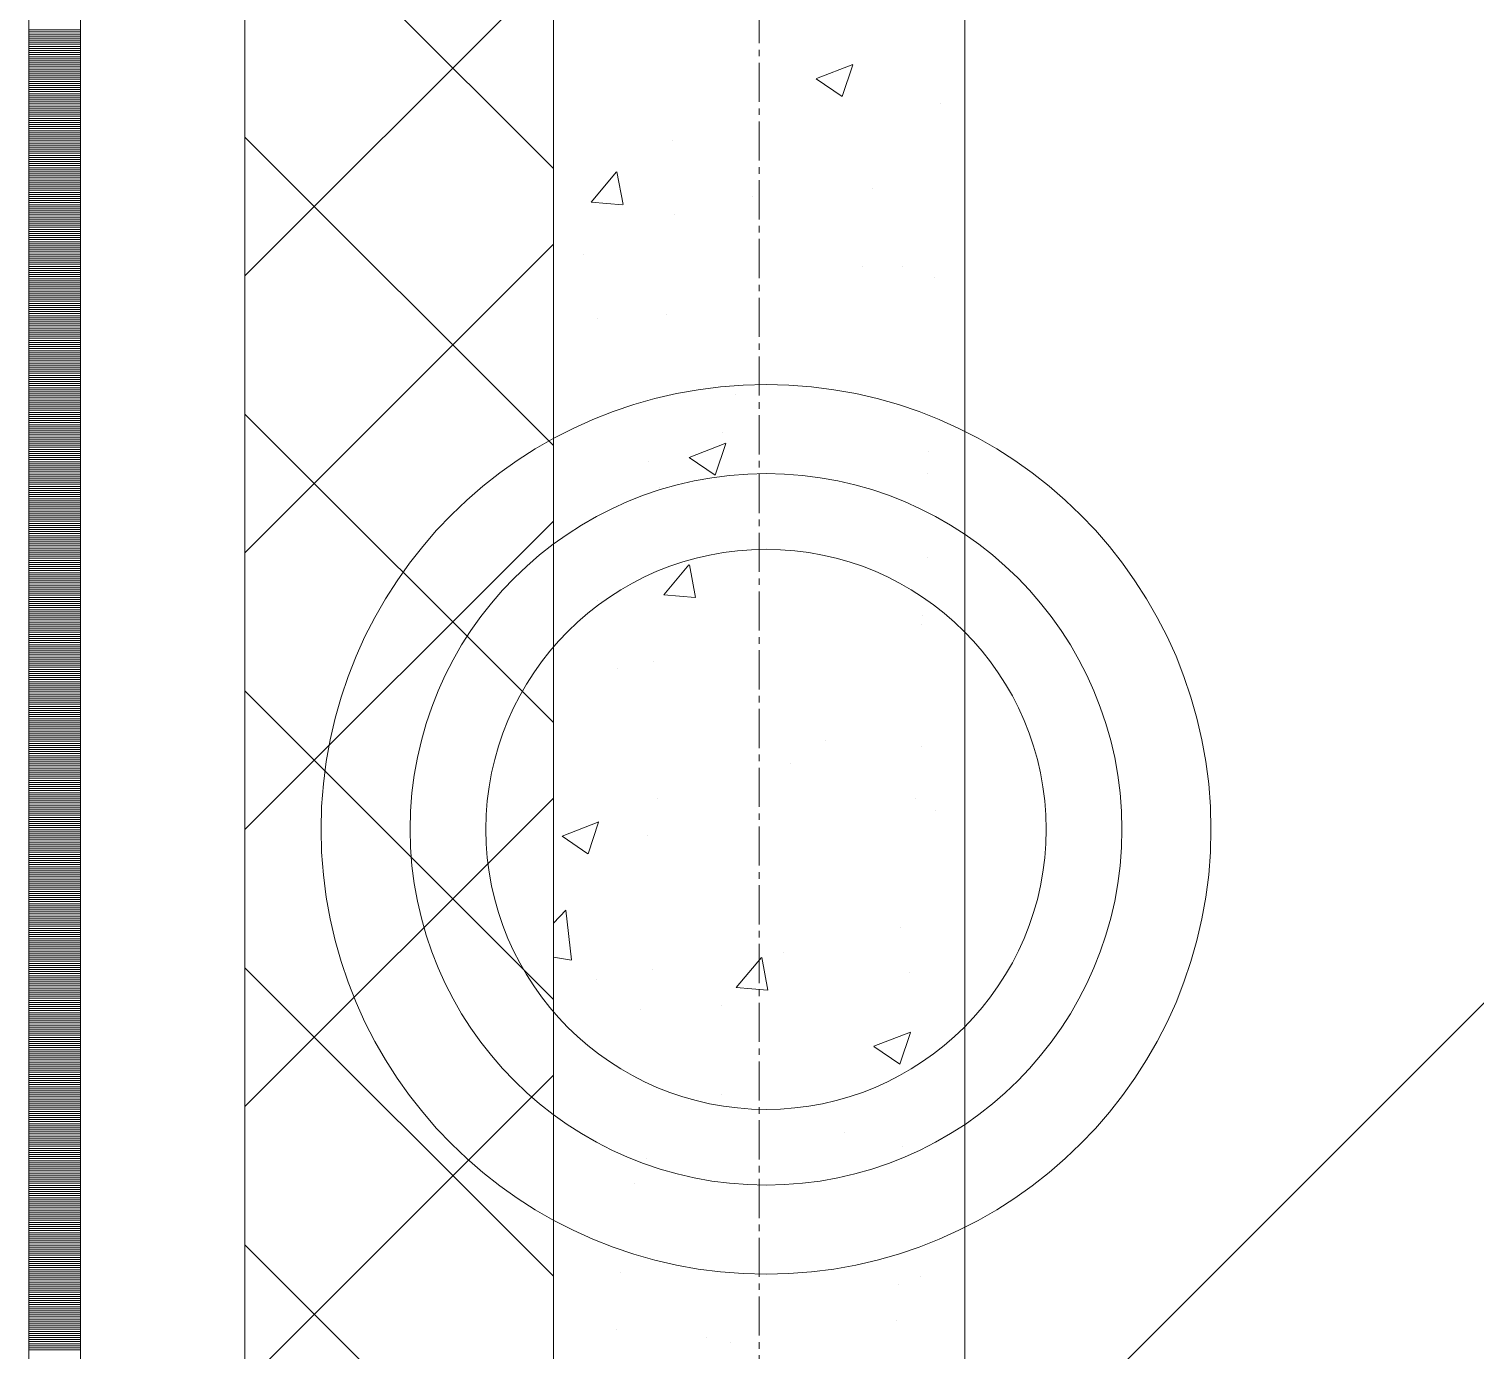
# Model space of a CAD drawing. Header units: millimetres. Extents: x 538266 to 1167394, y 114608 to 637157.
# Drawn here: x 828883 to 829586, y 178802 to 179444 of the extents above; entities that cross this region are included whole.
import ezdxf
from ezdxf.enums import TextEntityAlignment as Align

# ---------------------------------------------------------------- set-up
doc = ezdxf.new("R2010")
doc.units = ezdxf.units.MM
doc.linetypes.add('CENTER2', pattern=[28.575, 19.05, -3.175, 3.175, -3.175])
doc.linetypes.add('DASHED', pattern=[19.05, 12.7, -6.35])
doc.layers.get('Defpoints').update_dxf_attribs({"color": 140})
doc.layers.add('АР_Делит', color=120, linetype='Continuous', lineweight=0, plot=False)
for name, color, linetype, lineweight in [('АР_Стены ПЕНОблок', 52, 'Continuous', 20), ('АР_Тонкая', 254, 'Continuous', 5), ('АР_Утеплитель', 31, 'Continuous', 0), ('АР_Штриховка', 8, 'Continuous', 0)]:
    doc.layers.add(name, color=color, linetype=linetype, lineweight=lineweight)
doc.layers.add('РД_Оси_100', color=7, linetype='Continuous', lineweight=0, true_color=0x525252)
doc.layers.add('ФВ-5', color=7, linetype='Continuous')
doc.styles.add('style1', font='ARIALN.TTF')

# ---------------------------------------------------------------- blocks, each defined once
blk = doc.blocks.new('2_этаж')
at = {"layer": 'АР_Делит', "color": 18, "true_color": 0x000000}
for radius in [216.34, 173.04, 136.21]:
    blk.add_circle((672876.96, 179055.17), radius, dxfattribs=at)
at = {"layer": 'АР_Стены ПЕНОблок', "color": 18, "linetype": 'Continuous', "lineweight": 20, "true_color": 0x000000}
for p, q in [((672773.57, 213213.25), (672773.57, 137013.25)), ((672973.57, 137013.25), (672973.57, 213213.25))]:
    blk.add_line(p, q, dxfattribs=at)
at = {"layer": 'АР_Тонкая', "color": 18, "linetype": 'Continuous', "lineweight": 5, "true_color": 0x000000}
for p, q in [((672518.57, 213213.25), (672518.57, 137013.25)), ((672543.57, 213213.25), (672543.57, 137013.25)), ((672543.57, 137013.25), (672543.57, 213213.25)), ((672623.57, 137013.25), (672623.57, 213213.25))]:
    blk.add_line(p, q, dxfattribs=at)
at = {"layer": 'АР_Утеплитель', "color": 18, "linetype": 'Continuous', "lineweight": 0, "true_color": 0x000000}
for p, q in [((672623.57, 213213.25), (672623.57, 137013.25)), ((672773.57, 137013.25), (672773.57, 213213.25))]:
    blk.add_line(p, q, dxfattribs=at)
at = {"layer": 'АР_Штриховка', "color": 18, "linetype": 'Continuous', "lineweight": 0, "true_color": 0x000000}
for p, q in [((672773.57, 179376.59), (672623.57, 179526.59)), ((672623.57, 179324.45), (672773.57, 179474.45)), ((672518.57, 179444), (672543.57, 179444)), ((672518.57, 179443), (672543.57, 179443)), ((672518.57, 179442), (672543.57, 179442)), ((672518.57, 179441), (672543.57, 179441)), ((672518.57, 179440), (672543.57, 179440)), ((672518.57, 179439), (672543.57, 179439)), ((672518.57, 179438), (672543.57, 179438)), ((672518.57, 179437), (672543.57, 179437)), ((672518.57, 179436), (672543.57, 179436)), ((672518.57, 179435), (672543.57, 179435)), ((672518.57, 179434), (672543.57, 179434)), ((672518.57, 179433), (672543.57, 179433)), ((672518.57, 179432), (672543.57, 179432)), ((672518.57, 179431), (672543.57, 179431)), ((672518.57, 179430), (672543.57, 179430)), ((672518.57, 179429), (672543.57, 179429)), ((672518.57, 179428), (672543.57, 179428)), ((672518.57, 179427), (672543.57, 179427)), ((672901.44, 179420.3), (672919.22, 179427.13)), ((672914.02, 179411.63), (672919.17, 179426.98)), ((672518.57, 179426), (672543.57, 179426)), ((672518.57, 179425), (672543.57, 179425)), ((672518.57, 179424), (672543.57, 179424)), ((672518.57, 179423), (672543.57, 179423)), ((672518.57, 179422), (672543.57, 179422)), ((672518.57, 179421), (672543.57, 179421)), ((672518.57, 179420), (672543.57, 179420)), ((672901.37, 179420.15), (672914.01, 179411.63)), ((672518.57, 179419), (672543.57, 179419)), ((672518.57, 179418), (672543.57, 179418)), ((672518.57, 179417), (672543.57, 179417)), ((672518.57, 179416), (672543.57, 179416)), ((672518.57, 179415), (672543.57, 179415)), ((672518.57, 179414), (672543.57, 179414)), ((672518.57, 179413), (672543.57, 179413)), ((672518.57, 179412), (672543.57, 179412)), ((672518.57, 179411), (672543.57, 179411)), ((672518.57, 179410), (672543.57, 179410)), ((672518.57, 179409), (672543.57, 179409)), ((672518.57, 179408), (672543.57, 179408)), ((672518.57, 179407), (672543.57, 179407)), ((672518.57, 179406), (672543.57, 179406)), ((672961.98, 179408.25), (672961.98, 179408.25)), ((672518.57, 179405), (672543.57, 179405)), ((672518.57, 179404), (672543.57, 179404)), ((672518.57, 179403), (672543.57, 179403)), ((672518.57, 179402), (672543.57, 179402)), ((672518.57, 179401), (672543.57, 179401)), ((672518.57, 179400), (672543.57, 179400)), ((672518.57, 179399), (672543.57, 179399)), ((672518.57, 179398), (672543.57, 179398)), ((672518.57, 179397), (672543.57, 179397)), ((672518.57, 179396), (672543.57, 179396)), ((672518.57, 179395), (672543.57, 179395)), ((672518.57, 179394), (672543.57, 179394)), ((672518.57, 179393), (672543.57, 179393)), ((672518.57, 179392), (672543.57, 179392)), ((672773.57, 179241.88), (672623.57, 179391.88)), ((672518.57, 179391), (672543.57, 179391)), ((672518.57, 179390), (672543.57, 179390)), ((672518.57, 179389), (672543.57, 179389)), ((672518.57, 179388), (672543.57, 179388)), ((672518.57, 179387), (672543.57, 179387)), ((672518.57, 179386), (672543.57, 179386)), ((672518.57, 179385), (672543.57, 179385)), ((672831.57, 179390.37), (672831.57, 179390.37)), ((672518.57, 179384), (672543.57, 179384)), ((672518.57, 179383), (672543.57, 179383)), ((672518.57, 179382), (672543.57, 179382)), ((672518.57, 179381), (672543.57, 179381)), ((672518.57, 179380), (672543.57, 179380)), ((672518.57, 179379), (672543.57, 179379)), ((672518.57, 179378), (672543.57, 179378)), ((672518.57, 179377), (672543.57, 179377)), ((672518.57, 179376), (672543.57, 179376)), ((672518.57, 179375), (672543.57, 179375)), ((672518.57, 179374), (672543.57, 179374)), ((672518.57, 179373), (672543.57, 179373)), ((672518.57, 179372), (672543.57, 179372)), ((672518.57, 179371), (672543.57, 179371)), ((672792.01, 179360.31), (672804.26, 179374.91)), ((672807.42, 179359.02), (672804.48, 179374.95)), ((672518.57, 179370), (672543.57, 179370)), ((672518.57, 179369), (672543.57, 179369)), ((672518.57, 179368), (672543.57, 179368)), ((672518.57, 179367), (672543.57, 179367)), ((672518.57, 179366), (672543.57, 179366)), ((672518.57, 179365), (672543.57, 179365)), ((672518.57, 179364), (672543.57, 179364)), ((672928.85, 179366.7), (672928.85, 179366.7)), ((672518.57, 179363), (672543.57, 179363)), ((672518.57, 179362), (672543.57, 179362)), ((672518.57, 179361), (672543.57, 179361)), ((672518.57, 179360), (672543.57, 179360)), ((672518.57, 179359), (672543.57, 179359)), ((672518.57, 179358), (672543.57, 179358)), ((672518.57, 179357), (672543.57, 179357)), ((672792.01, 179360.31), (672807.19, 179358.98)), ((672870.42, 179363.21), (672870.42, 179363.21)), ((672518.57, 179356), (672543.57, 179356)), ((672518.57, 179355), (672543.57, 179355)), ((672518.57, 179354), (672543.57, 179354)), ((672518.57, 179353), (672543.57, 179353)), ((672518.57, 179352), (672543.57, 179352)), ((672518.57, 179351), (672543.57, 179351)), ((672518.57, 179350), (672543.57, 179350)), ((672832.65, 179354.03), (672832.65, 179354.03)), ((672518.57, 179349), (672543.57, 179349)), ((672518.57, 179348), (672543.57, 179348)), ((672518.57, 179347), (672543.57, 179347)), ((672518.57, 179346), (672543.57, 179346)), ((672518.57, 179345), (672543.57, 179345)), ((672518.57, 179344), (672543.57, 179344)), ((672518.57, 179343), (672543.57, 179343)), ((672518.57, 179342), (672543.57, 179342)), ((672518.57, 179341), (672543.57, 179341)), ((672518.57, 179340), (672543.57, 179340)), ((672518.57, 179339), (672543.57, 179339)), ((672518.57, 179338), (672543.57, 179338)), ((672518.57, 179337), (672543.57, 179337)), ((672518.57, 179336), (672543.57, 179336)), ((672623.57, 179189.74), (672773.57, 179339.74)), ((672518.57, 179335), (672543.57, 179335)), ((672518.57, 179334), (672543.57, 179334)), ((672518.57, 179333), (672543.57, 179333)), ((672518.57, 179332), (672543.57, 179332)), ((672518.57, 179331), (672543.57, 179331)), ((672518.57, 179330), (672543.57, 179330)), ((672518.57, 179329), (672543.57, 179329)), ((672788.39, 179334.82), (672788.39, 179334.82)), ((672923.98, 179329.09), (672923.98, 179329.09)), ((672943.2, 179329.16), (672943.2, 179329.16)), ((672518.57, 179328), (672543.57, 179328)), ((672518.57, 179327), (672543.57, 179327)), ((672518.57, 179326), (672543.57, 179326)), ((672518.57, 179325), (672543.57, 179325)), ((672518.57, 179324), (672543.57, 179324)), ((672518.57, 179323), (672543.57, 179323)), ((672518.57, 179322), (672543.57, 179322)), ((672958.89, 179323.7), (672958.89, 179323.7)), ((672518.57, 179321), (672543.57, 179321)), ((672518.57, 179320), (672543.57, 179320)), ((672518.57, 179319), (672543.57, 179319)), ((672518.57, 179318), (672543.57, 179318)), ((672518.57, 179317), (672543.57, 179317)), ((672518.57, 179316), (672543.57, 179316)), ((672518.57, 179315), (672543.57, 179315)), ((672518.57, 179314), (672543.57, 179314)), ((672518.57, 179313), (672543.57, 179313)), ((672518.57, 179312), (672543.57, 179312)), ((672518.57, 179311), (672543.57, 179311)), ((672518.57, 179310), (672543.57, 179310)), ((672518.57, 179309), (672543.57, 179309)), ((672518.57, 179308), (672543.57, 179308)), ((672518.57, 179307), (672543.57, 179307)), ((672518.57, 179306), (672543.57, 179306)), ((672518.57, 179305), (672543.57, 179305)), ((672518.57, 179304), (672543.57, 179304)), ((672518.57, 179303), (672543.57, 179303)), ((672518.57, 179302), (672543.57, 179302)), ((672518.57, 179301), (672543.57, 179301)), ((672795.07, 179303.73), (672795.07, 179303.73)), ((672828.48, 179305.81), (672828.48, 179305.81)), ((672518.57, 179300), (672543.57, 179300)), ((672518.57, 179299), (672543.57, 179299)), ((672518.57, 179298), (672543.57, 179298)), ((672518.57, 179297), (672543.57, 179297)), ((672518.57, 179296), (672543.57, 179296)), ((672518.57, 179295), (672543.57, 179295)), ((672518.57, 179294), (672543.57, 179294)), ((672518.57, 179293), (672543.57, 179293)), ((672518.57, 179292), (672543.57, 179292)), ((672518.57, 179291), (672543.57, 179291)), ((672518.57, 179290), (672543.57, 179290)), ((672518.57, 179289), (672543.57, 179289)), ((672518.57, 179288), (672543.57, 179288)), ((672518.57, 179287), (672543.57, 179287)), ((672518.57, 179286), (672543.57, 179286)), ((672518.57, 179285), (672543.57, 179285)), ((672518.57, 179284), (672543.57, 179284)), ((672518.57, 179283), (672543.57, 179283)), ((672518.57, 179282), (672543.57, 179282)), ((672518.57, 179281), (672543.57, 179281)), ((672518.57, 179280), (672543.57, 179280)), ((672518.57, 179279), (672543.57, 179279)), ((672518.57, 179278), (672543.57, 179278)), ((672518.57, 179277), (672543.57, 179277)), ((672518.57, 179276), (672543.57, 179276)), ((672518.57, 179275), (672543.57, 179275)), ((672518.57, 179274), (672543.57, 179274)), ((672518.57, 179273), (672543.57, 179273)), ((672518.57, 179272), (672543.57, 179272)), ((672518.57, 179271), (672543.57, 179271)), ((672518.57, 179270), (672543.57, 179270)), ((672518.57, 179269), (672543.57, 179269)), ((672518.57, 179268), (672543.57, 179268)), ((672518.57, 179267), (672543.57, 179267)), ((672518.57, 179266), (672543.57, 179266)), ((672518.57, 179265), (672543.57, 179265)), ((672862.03, 179266.52), (672862.03, 179266.52)), ((672518.57, 179264), (672543.57, 179264)), ((672518.57, 179263), (672543.57, 179263)), ((672518.57, 179262), (672543.57, 179262)), ((672518.57, 179261), (672543.57, 179261)), ((672518.57, 179260), (672543.57, 179260)), ((672518.57, 179259), (672543.57, 179259)), ((672518.57, 179258), (672543.57, 179258)), ((672518.57, 179257), (672543.57, 179257)), ((672518.57, 179256), (672543.57, 179256)), ((672518.57, 179255), (672543.57, 179255)), ((672518.57, 179254), (672543.57, 179254)), ((672518.57, 179253), (672543.57, 179253)), ((672518.57, 179252), (672543.57, 179252)), ((672518.57, 179251), (672543.57, 179251)), ((672773.57, 179107.18), (672623.57, 179257.18)), ((672518.57, 179250), (672543.57, 179250)), ((672518.57, 179249), (672543.57, 179249)), ((672518.57, 179248), (672543.57, 179248)), ((672518.57, 179247), (672543.57, 179247)), ((672518.57, 179246), (672543.57, 179246)), ((672518.57, 179245), (672543.57, 179245)), ((672518.57, 179244), (672543.57, 179244)), ((672855.94, 179247.96), (672855.94, 179247.96)), ((672518.57, 179243), (672543.57, 179243)), ((672518.57, 179242), (672543.57, 179242)), ((672518.57, 179241), (672543.57, 179241)), ((672518.57, 179240), (672543.57, 179240)), ((672518.57, 179239), (672543.57, 179239)), ((672518.57, 179238), (672543.57, 179238)), ((672518.57, 179237), (672543.57, 179237)), ((672839.64, 179236.11), (672857.42, 179242.94)), ((672852.22, 179227.44), (672857.37, 179242.79)), ((672955.81, 179239.14), (672955.81, 179239.14)), ((672518.57, 179236), (672543.57, 179236)), ((672518.57, 179235), (672543.57, 179235)), ((672518.57, 179234), (672543.57, 179234)), ((672518.57, 179233), (672543.57, 179233)), ((672518.57, 179232), (672543.57, 179232)), ((672518.57, 179231), (672543.57, 179231)), ((672518.57, 179230), (672543.57, 179230)), ((672819.89, 179234.1), (672819.89, 179234.1)), ((672839.57, 179235.97), (672852.21, 179227.44)), ((672518.57, 179229), (672543.57, 179229)), ((672518.57, 179228), (672543.57, 179228)), ((672518.57, 179227), (672543.57, 179227)), ((672518.57, 179226), (672543.57, 179226)), ((672518.57, 179225), (672543.57, 179225)), ((672518.57, 179224), (672543.57, 179224)), ((672518.57, 179223), (672543.57, 179223)), ((672955.48, 179228.37), (672955.48, 179228.37)), ((672518.57, 179222), (672543.57, 179222)), ((672518.57, 179221), (672543.57, 179221)), ((672518.57, 179220), (672543.57, 179220)), ((672518.57, 179219), (672543.57, 179219)), ((672518.57, 179218), (672543.57, 179218)), ((672518.57, 179217), (672543.57, 179217)), ((672518.57, 179216), (672543.57, 179216)), ((672825.39, 179221.26), (672825.39, 179221.26)), ((672518.57, 179215), (672543.57, 179215)), ((672518.57, 179214), (672543.57, 179214)), ((672518.57, 179213), (672543.57, 179213)), ((672518.57, 179212), (672543.57, 179212)), ((672518.57, 179211), (672543.57, 179211)), ((672518.57, 179210), (672543.57, 179210)), ((672518.57, 179209), (672543.57, 179209)), ((672518.57, 179208), (672543.57, 179208)), ((672518.57, 179207), (672543.57, 179207)), ((672518.57, 179206), (672543.57, 179206)), ((672518.57, 179205), (672543.57, 179205)), ((672518.57, 179204), (672543.57, 179204)), ((672518.57, 179203), (672543.57, 179203)), ((672518.57, 179202), (672543.57, 179202)), ((672623.57, 179055.04), (672773.57, 179205.04)), ((672518.57, 179201), (672543.57, 179201)), ((672518.57, 179200), (672543.57, 179200)), ((672518.57, 179199), (672543.57, 179199)), ((672518.57, 179198), (672543.57, 179198)), ((672518.57, 179197), (672543.57, 179197)), ((672518.57, 179196), (672543.57, 179196)), ((672518.57, 179195), (672543.57, 179195)), ((672518.57, 179194), (672543.57, 179194)), ((672518.57, 179193), (672543.57, 179193)), ((672518.57, 179192), (672543.57, 179192)), ((672518.57, 179191), (672543.57, 179191)), ((672518.57, 179190), (672543.57, 179190)), ((672518.57, 179189), (672543.57, 179189)), ((672518.57, 179188), (672543.57, 179188)), ((672518.57, 179187), (672543.57, 179187)), ((672518.57, 179186), (672543.57, 179186)), ((672518.57, 179185), (672543.57, 179185)), ((672518.57, 179184), (672543.57, 179184)), ((672518.57, 179183), (672543.57, 179183)), ((672518.57, 179182), (672543.57, 179182)), ((672518.57, 179181), (672543.57, 179181)), ((672827.25, 179169.26), (672839.5, 179183.85)), ((672842.66, 179167.97), (672839.73, 179183.89)), ((672955.63, 179187.45), (672955.63, 179187.45)), ((672518.57, 179180), (672543.57, 179180)), ((672518.57, 179179), (672543.57, 179179)), ((672518.57, 179178), (672543.57, 179178)), ((672518.57, 179177), (672543.57, 179177)), ((672518.57, 179176), (672543.57, 179176)), ((672518.57, 179175), (672543.57, 179175)), ((672518.57, 179174), (672543.57, 179174)), ((672518.57, 179173), (672543.57, 179173)), ((672518.57, 179172), (672543.57, 179172)), ((672518.57, 179171), (672543.57, 179171)), ((672518.57, 179170), (672543.57, 179170)), ((672518.57, 179169), (672543.57, 179169)), ((672518.57, 179168), (672543.57, 179168)), ((672518.57, 179167), (672543.57, 179167)), ((672827.25, 179169.25), (672842.44, 179167.93)), ((672518.57, 179166), (672543.57, 179166)), ((672518.57, 179165), (672543.57, 179165)), ((672518.57, 179164), (672543.57, 179164)), ((672518.57, 179163), (672543.57, 179163)), ((672518.57, 179162), (672543.57, 179162)), ((672518.57, 179161), (672543.57, 179161)), ((672518.57, 179160), (672543.57, 179160)), ((672795.21, 179166.34), (672795.21, 179166.34)), ((672518.57, 179159), (672543.57, 179159)), ((672518.57, 179158), (672543.57, 179158)), ((672518.57, 179157), (672543.57, 179157)), ((672518.57, 179156), (672543.57, 179156)), ((672518.57, 179155), (672543.57, 179155)), ((672518.57, 179154), (672543.57, 179154)), ((672518.57, 179153), (672543.57, 179153)), ((672952.72, 179154.59), (672952.72, 179154.59)), ((672952.94, 179159.07), (672952.94, 179159.07)), ((672518.57, 179152), (672543.57, 179152)), ((672518.57, 179151), (672543.57, 179151)), ((672518.57, 179150), (672543.57, 179150)), ((672518.57, 179149), (672543.57, 179149)), ((672518.57, 179148), (672543.57, 179148)), ((672518.57, 179147), (672543.57, 179147)), ((672518.57, 179146), (672543.57, 179146)), ((672518.57, 179145), (672543.57, 179145)), ((672518.57, 179144), (672543.57, 179144)), ((672518.57, 179143), (672543.57, 179143)), ((672518.57, 179142), (672543.57, 179142)), ((672518.57, 179141), (672543.57, 179141)), ((672518.57, 179140), (672543.57, 179140)), ((672518.57, 179139), (672543.57, 179139)), ((672518.57, 179138), (672543.57, 179138)), ((672518.57, 179137), (672543.57, 179137)), ((672518.57, 179136), (672543.57, 179136)), ((672518.57, 179135), (672543.57, 179135)), ((672518.57, 179134), (672543.57, 179134)), ((672518.57, 179133), (672543.57, 179133)), ((672518.57, 179132), (672543.57, 179132)), ((672804.81, 179133.65), (672804.81, 179133.65)), ((672822.3, 179136.7), (672822.3, 179136.7)), ((672518.57, 179131), (672543.57, 179131)), ((672518.57, 179130), (672543.57, 179130)), ((672518.57, 179129), (672543.57, 179129)), ((672518.57, 179128), (672543.57, 179128)), ((672518.57, 179127), (672543.57, 179127)), ((672518.57, 179126), (672543.57, 179126)), ((672518.57, 179125), (672543.57, 179125)), ((672518.57, 179124), (672543.57, 179124)), ((672518.57, 179123), (672543.57, 179123)), ((672518.57, 179122), (672543.57, 179122)), ((672518.57, 179121), (672543.57, 179121)), ((672518.57, 179120), (672543.57, 179120)), ((672518.57, 179119), (672543.57, 179119)), ((672518.57, 179118), (672543.57, 179118)), ((672773.57, 178972.47), (672623.57, 179122.47)), ((672518.57, 179117), (672543.57, 179117)), ((672518.57, 179116), (672543.57, 179116)), ((672518.57, 179115), (672543.57, 179115)), ((672518.57, 179114), (672543.57, 179114)), ((672518.57, 179113), (672543.57, 179113)), ((672518.57, 179112), (672543.57, 179112)), ((672518.57, 179111), (672543.57, 179111)), ((672518.57, 179110), (672543.57, 179110)), ((672518.57, 179109), (672543.57, 179109)), ((672518.57, 179108), (672543.57, 179108)), ((672518.57, 179107), (672543.57, 179107)), ((672518.57, 179106), (672543.57, 179106)), ((672518.57, 179105), (672543.57, 179105)), ((672518.57, 179104), (672543.57, 179104)), ((672518.57, 179103), (672543.57, 179103)), ((672518.57, 179102), (672543.57, 179102)), ((672518.57, 179101), (672543.57, 179101)), ((672518.57, 179100), (672543.57, 179100)), ((672518.57, 179099), (672543.57, 179099)), ((672518.57, 179098), (672543.57, 179098)), ((672518.57, 179097), (672543.57, 179097)), ((672906.02, 179098.58), (672906.02, 179098.58)), ((672518.57, 179096), (672543.57, 179096)), ((672518.57, 179095), (672543.57, 179095)), ((672518.57, 179094), (672543.57, 179094)), ((672518.57, 179093), (672543.57, 179093)), ((672518.57, 179092), (672543.57, 179092)), ((672518.57, 179091), (672543.57, 179091)), ((672518.57, 179090), (672543.57, 179090)), ((672952.39, 179095.64), (672952.39, 179095.64)), ((672518.57, 179089), (672543.57, 179089)), ((672518.57, 179088), (672543.57, 179088)), ((672518.57, 179087), (672543.57, 179087)), ((672518.57, 179086), (672543.57, 179086)), ((672518.57, 179085), (672543.57, 179085)), ((672518.57, 179084), (672543.57, 179084)), ((672518.57, 179083), (672543.57, 179083)), ((672888.81, 179087.27), (672888.81, 179087.27)), ((672518.57, 179082), (672543.57, 179082)), ((672518.57, 179081), (672543.57, 179081)), ((672518.57, 179080), (672543.57, 179080)), ((672518.57, 179079), (672543.57, 179079)), ((672518.57, 179078), (672543.57, 179078)), ((672518.57, 179077), (672543.57, 179077)), ((672518.57, 179076), (672543.57, 179076)), ((672518.57, 179075), (672543.57, 179075)), ((672518.57, 179074), (672543.57, 179074)), ((672518.57, 179073), (672543.57, 179073)), ((672518.57, 179072), (672543.57, 179072)), ((672518.57, 179071), (672543.57, 179071)), ((672518.57, 179070), (672543.57, 179070)), ((672518.57, 179069), (672543.57, 179069)), ((672623.57, 178920.34), (672773.57, 179070.34)), ((672823.98, 179070.19), (672823.98, 179070.19)), ((672949.63, 179070.03), (672949.63, 179070.03)), ((672518.57, 179068), (672543.57, 179068)), ((672518.57, 179067), (672543.57, 179067)), ((672518.57, 179066), (672543.57, 179066)), ((672518.57, 179065), (672543.57, 179065)), ((672518.57, 179064), (672543.57, 179064)), ((672518.57, 179063), (672543.57, 179063)), ((672518.57, 179062), (672543.57, 179062)), ((672959.57, 179064.46), (672959.57, 179064.46)), ((672518.57, 179061), (672543.57, 179061)), ((672518.57, 179060), (672543.57, 179060)), ((672518.57, 179059), (672543.57, 179059)), ((672518.57, 179058), (672543.57, 179058)), ((672518.57, 179057), (672543.57, 179057)), ((672518.57, 179056), (672543.57, 179056)), ((672518.57, 179055), (672543.57, 179055)), ((672777.84, 179051.92), (672795.62, 179058.75)), ((672790.42, 179043.25), (672795.57, 179058.6)), ((672518.57, 179054), (672543.57, 179054)), ((672518.57, 179053), (672543.57, 179053)), ((672518.57, 179052), (672543.57, 179052)), ((672518.57, 179051), (672543.57, 179051)), ((672518.57, 179050), (672543.57, 179050)), ((672518.57, 179049), (672543.57, 179049)), ((672518.57, 179048), (672543.57, 179048)), ((672777.77, 179051.78), (672790.4, 179043.26)), ((672819.22, 179052.15), (672819.22, 179052.15)), ((672518.57, 179047), (672543.57, 179047)), ((672518.57, 179046), (672543.57, 179046)), ((672518.57, 179045), (672543.57, 179045)), ((672518.57, 179044), (672543.57, 179044)), ((672518.57, 179043), (672543.57, 179043)), ((672518.57, 179042), (672543.57, 179042)), ((672518.57, 179041), (672543.57, 179041)), ((672518.57, 179040), (672543.57, 179040)), ((672518.57, 179039), (672543.57, 179039)), ((672518.57, 179038), (672543.57, 179038)), ((672518.57, 179037), (672543.57, 179037)), ((672518.57, 179036), (672543.57, 179036)), ((672518.57, 179035), (672543.57, 179035)), ((672518.57, 179034), (672543.57, 179034)), ((672518.57, 179033), (672543.57, 179033)), ((672518.57, 179032), (672543.57, 179032)), ((672518.57, 179031), (672543.57, 179031)), ((672518.57, 179030), (672543.57, 179030)), ((672518.57, 179029), (672543.57, 179029)), ((672518.57, 179028), (672543.57, 179028)), ((672518.57, 179027), (672543.57, 179027)), ((672518.57, 179026), (672543.57, 179026)), ((672518.57, 179025), (672543.57, 179025)), ((672518.57, 179024), (672543.57, 179024)), ((672518.57, 179023), (672543.57, 179023)), ((672518.57, 179022), (672543.57, 179022)), ((672518.57, 179021), (672543.57, 179021)), ((672518.57, 179020), (672543.57, 179020)), ((672518.57, 179019), (672543.57, 179019)), ((672518.57, 179018), (672543.57, 179018)), ((672518.57, 179017), (672543.57, 179017)), ((672518.57, 179016), (672543.57, 179016)), ((672518.57, 179015), (672543.57, 179015)), ((672518.57, 179014), (672543.57, 179014)), ((672518.57, 179013), (672543.57, 179013)), ((672518.57, 179012), (672543.57, 179012)), ((672773.57, 179009.56), (672779.59, 179015.83)), ((672782.46, 178991.71), (672779.65, 179015.83)), ((672518.57, 179011), (672543.57, 179011)), ((672518.57, 179010), (672543.57, 179010)), ((672518.57, 179009), (672543.57, 179009)), ((672518.57, 179008), (672543.57, 179008)), ((672518.57, 179007), (672543.57, 179007)), ((672518.57, 179006), (672543.57, 179006)), ((672518.57, 179005), (672543.57, 179005)), ((672942.45, 179007.52), (672942.45, 179007.52)), ((672518.57, 179004), (672543.57, 179004)), ((672518.57, 179003), (672543.57, 179003)), ((672518.57, 179002), (672543.57, 179002)), ((672518.57, 179001), (672543.57, 179001)), ((672518.57, 179000), (672543.57, 179000)), ((672518.57, 178999), (672543.57, 178999)), ((672518.57, 178998), (672543.57, 178998)), ((672518.57, 178997), (672543.57, 178997)), ((672518.57, 178996), (672543.57, 178996)), ((672518.57, 178995), (672543.57, 178995)), ((672518.57, 178994), (672543.57, 178994)), ((672518.57, 178993), (672543.57, 178993)), ((672518.57, 178992), (672543.57, 178992)), ((672518.57, 178991), (672543.57, 178991)), ((672773.57, 178992.98), (672782.44, 178991.6)), ((672862.5, 178978.2), (672874.74, 178992.79)), ((672877.91, 178976.91), (672874.97, 178992.83)), ((672885.57, 178995.46), (672885.57, 178995.46)), ((672518.57, 178990), (672543.57, 178990)), ((672518.57, 178989), (672543.57, 178989)), ((672518.57, 178988), (672543.57, 178988)), ((672518.57, 178987), (672543.57, 178987)), ((672518.57, 178986), (672543.57, 178986)), ((672518.57, 178985), (672543.57, 178985)), ((672518.57, 178984), (672543.57, 178984)), ((672773.57, 178837.77), (672623.57, 178987.77)), ((672821.99, 178987.09), (672821.99, 178987.09)), ((672946.54, 178985.48), (672946.54, 178985.48)), ((672518.57, 178983), (672543.57, 178983)), ((672518.57, 178982), (672543.57, 178982)), ((672518.57, 178981), (672543.57, 178981)), ((672518.57, 178980), (672543.57, 178980)), ((672518.57, 178979), (672543.57, 178979)), ((672518.57, 178978), (672543.57, 178978)), ((672518.57, 178977), (672543.57, 178977)), ((672794.32, 178982.09), (672794.32, 178982.09)), ((672862.5, 178978.2), (672877.68, 178976.87)), ((672518.57, 178976), (672543.57, 178976)), ((672518.57, 178975), (672543.57, 178975)), ((672518.57, 178974), (672543.57, 178974)), ((672518.57, 178973), (672543.57, 178973)), ((672518.57, 178972), (672543.57, 178972)), ((672518.57, 178971), (672543.57, 178971)), ((672518.57, 178970), (672543.57, 178970)), ((672518.57, 178969), (672543.57, 178969)), ((672518.57, 178968), (672543.57, 178968)), ((672518.57, 178967), (672543.57, 178967)), ((672518.57, 178966), (672543.57, 178966)), ((672518.57, 178965), (672543.57, 178965)), ((672518.57, 178964), (672543.57, 178964)), ((672518.57, 178963), (672543.57, 178963)), ((672816.13, 178967.59), (672816.13, 178967.59)), ((672855.48, 178969.47), (672855.48, 178969.47)), ((672518.57, 178962), (672543.57, 178962)), ((672518.57, 178961), (672543.57, 178961)), ((672518.57, 178960), (672543.57, 178960)), ((672518.57, 178959), (672543.57, 178959)), ((672518.57, 178958), (672543.57, 178958)), ((672518.57, 178957), (672543.57, 178957)), ((672518.57, 178956), (672543.57, 178956)), ((672929.45, 178949.66), (672947.23, 178956.49)), ((672942.03, 178940.99), (672947.18, 178956.34)), ((672518.57, 178955), (672543.57, 178955)), ((672518.57, 178954), (672543.57, 178954)), ((672518.57, 178953), (672543.57, 178953)), ((672518.57, 178952), (672543.57, 178952)), ((672518.57, 178951), (672543.57, 178951)), ((672518.57, 178950), (672543.57, 178950)), ((672518.57, 178949), (672543.57, 178949)), ((672929.38, 178949.51), (672942.02, 178940.99)), ((672518.57, 178948), (672543.57, 178948)), ((672518.57, 178947), (672543.57, 178947)), ((672518.57, 178946), (672543.57, 178946)), ((672518.57, 178945), (672543.57, 178945)), ((672518.57, 178944), (672543.57, 178944)), ((672518.57, 178943), (672543.57, 178943)), ((672518.57, 178942), (672543.57, 178942)), ((672518.57, 178941), (672543.57, 178941)), ((672518.57, 178940), (672543.57, 178940)), ((672518.57, 178939), (672543.57, 178939)), ((672518.57, 178938), (672543.57, 178938)), ((672518.57, 178937), (672543.57, 178937)), ((672518.57, 178936), (672543.57, 178936)), ((672518.57, 178935), (672543.57, 178935)), ((672623.57, 178785.63), (672773.57, 178935.63)), ((672518.57, 178934), (672543.57, 178934)), ((672518.57, 178933), (672543.57, 178933)), ((672518.57, 178932), (672543.57, 178932)), ((672518.57, 178931), (672543.57, 178931)), ((672518.57, 178930), (672543.57, 178930)), ((672518.57, 178929), (672543.57, 178929)), ((672518.57, 178928), (672543.57, 178928)), ((672518.57, 178927), (672543.57, 178927)), ((672518.57, 178926), (672543.57, 178926)), ((672518.57, 178925), (672543.57, 178925)), ((672518.57, 178924), (672543.57, 178924)), ((672518.57, 178923), (672543.57, 178923)), ((672518.57, 178922), (672543.57, 178922)), ((672518.57, 178921), (672543.57, 178921)), ((672855.19, 178926.32), (672855.19, 178926.32)), ((672518.57, 178920), (672543.57, 178920)), ((672518.57, 178919), (672543.57, 178919)), ((672518.57, 178918), (672543.57, 178918)), ((672518.57, 178917), (672543.57, 178917)), ((672518.57, 178916), (672543.57, 178916)), ((672518.57, 178915), (672543.57, 178915)), ((672518.57, 178914), (672543.57, 178914)), ((672518.57, 178913), (672543.57, 178913)), ((672518.57, 178912), (672543.57, 178912)), ((672518.57, 178911), (672543.57, 178911)), ((672518.57, 178910), (672543.57, 178910)), ((672518.57, 178909), (672543.57, 178909)), ((672518.57, 178908), (672543.57, 178908)), ((672518.57, 178907), (672543.57, 178907)), ((672914.95, 178907.95), (672914.95, 178907.95)), ((672518.57, 178906), (672543.57, 178906)), ((672518.57, 178905), (672543.57, 178905)), ((672518.57, 178904), (672543.57, 178904)), ((672518.57, 178903), (672543.57, 178903)), ((672518.57, 178902), (672543.57, 178902)), ((672518.57, 178901), (672543.57, 178901)), ((672518.57, 178900), (672543.57, 178900)), ((672943.45, 178900.92), (672943.45, 178900.92)), ((672518.57, 178899), (672543.57, 178899)), ((672518.57, 178898), (672543.57, 178898)), ((672518.57, 178897), (672543.57, 178897)), ((672518.57, 178896), (672543.57, 178896)), ((672518.57, 178895), (672543.57, 178895)), ((672518.57, 178894), (672543.57, 178894)), ((672518.57, 178893), (672543.57, 178893)), ((672818.75, 178895.28), (672818.75, 178895.28)), ((672518.57, 178892), (672543.57, 178892)), ((672518.57, 178891), (672543.57, 178891)), ((672518.57, 178890), (672543.57, 178890)), ((672518.57, 178889), (672543.57, 178889)), ((672518.57, 178888), (672543.57, 178888)), ((672518.57, 178887), (672543.57, 178887)), ((672518.57, 178886), (672543.57, 178886)), ((672518.57, 178885), (672543.57, 178885)), ((672518.57, 178884), (672543.57, 178884)), ((672518.57, 178883), (672543.57, 178883)), ((672518.57, 178882), (672543.57, 178882)), ((672518.57, 178881), (672543.57, 178881)), ((672518.57, 178880), (672543.57, 178880)), ((672518.57, 178879), (672543.57, 178879)), ((672813.04, 178883.04), (672813.04, 178883.04)), ((672518.57, 178878), (672543.57, 178878)), ((672518.57, 178877), (672543.57, 178877)), ((672518.57, 178876), (672543.57, 178876)), ((672518.57, 178875), (672543.57, 178875)), ((672518.57, 178874), (672543.57, 178874)), ((672518.57, 178873), (672543.57, 178873)), ((672518.57, 178872), (672543.57, 178872)), ((672518.57, 178871), (672543.57, 178871)), ((672518.57, 178870), (672543.57, 178870)), ((672518.57, 178869), (672543.57, 178869)), ((672518.57, 178868), (672543.57, 178868)), ((672518.57, 178867), (672543.57, 178867)), ((672518.57, 178866), (672543.57, 178866)), ((672518.57, 178865), (672543.57, 178865)), ((672518.57, 178864), (672543.57, 178864)), ((672518.57, 178863), (672543.57, 178863)), ((672518.57, 178862), (672543.57, 178862)), ((672518.57, 178861), (672543.57, 178861)), ((672518.57, 178860), (672543.57, 178860)), ((672518.57, 178859), (672543.57, 178859)), ((672518.57, 178858), (672543.57, 178858)), ((672518.57, 178857), (672543.57, 178857)), ((672518.57, 178856), (672543.57, 178856)), ((672518.57, 178855), (672543.57, 178855)), ((672518.57, 178854), (672543.57, 178854)), ((672518.57, 178853), (672543.57, 178853)), ((672518.57, 178852), (672543.57, 178852)), ((672518.57, 178851), (672543.57, 178851)), ((672773.57, 178703.07), (672623.57, 178853.07)), ((672518.57, 178850), (672543.57, 178850)), ((672518.57, 178849), (672543.57, 178849)), ((672518.57, 178848), (672543.57, 178848)), ((672518.57, 178847), (672543.57, 178847)), ((672518.57, 178846), (672543.57, 178846)), ((672518.57, 178845), (672543.57, 178845)), ((672518.57, 178844), (672543.57, 178844)), ((672518.57, 178843), (672543.57, 178843)), ((672518.57, 178842), (672543.57, 178842)), ((672518.57, 178841), (672543.57, 178841)), ((672518.57, 178840), (672543.57, 178840)), ((672518.57, 178839), (672543.57, 178839)), ((672518.57, 178838), (672543.57, 178838)), ((672518.57, 178837), (672543.57, 178837)), ((672806.02, 178839.68), (672806.02, 178839.68)), ((672952.19, 178837.44), (672952.19, 178837.44)), ((672518.57, 178836), (672543.57, 178836)), ((672518.57, 178835), (672543.57, 178835)), ((672518.57, 178834), (672543.57, 178834)), ((672518.57, 178833), (672543.57, 178833)), ((672518.57, 178832), (672543.57, 178832)), ((672518.57, 178831), (672543.57, 178831)), ((672518.57, 178830), (672543.57, 178830)), ((672941.61, 178833.95), (672941.61, 178833.95)), ((672518.57, 178829), (672543.57, 178829)), ((672518.57, 178828), (672543.57, 178828)), ((672518.57, 178827), (672543.57, 178827)), ((672518.57, 178826), (672543.57, 178826)), ((672518.57, 178825), (672543.57, 178825)), ((672518.57, 178824), (672543.57, 178824)), ((672518.57, 178823), (672543.57, 178823)), ((672518.57, 178822), (672543.57, 178822)), ((672518.57, 178821), (672543.57, 178821)), ((672518.57, 178820), (672543.57, 178820)), ((672518.57, 178819), (672543.57, 178819)), ((672518.57, 178818), (672543.57, 178818)), ((672518.57, 178817), (672543.57, 178817)), ((672518.57, 178816), (672543.57, 178816)), ((672518.57, 178815), (672543.57, 178815)), ((672940.36, 178816.37), (672940.36, 178816.37)), ((672518.57, 178814), (672543.57, 178814)), ((672518.57, 178813), (672543.57, 178813)), ((672518.57, 178812), (672543.57, 178812)), ((672518.57, 178811), (672543.57, 178811)), ((672518.57, 178810), (672543.57, 178810)), ((672518.57, 178809), (672543.57, 178809)), ((672518.57, 178808), (672543.57, 178808)), ((672804.06, 178812.01), (672804.06, 178812.01)), ((672518.57, 178807), (672543.57, 178807)), ((672518.57, 178806), (672543.57, 178806)), ((672518.57, 178805), (672543.57, 178805)), ((672518.57, 178804), (672543.57, 178804)), ((672518.57, 178803), (672543.57, 178803)), ((672518.57, 178802), (672543.57, 178802)), ((672848.13, 178807.77), (672848.13, 178807.77)), ((672859.58, 178805.56), (672859.58, 178805.56))]:
    blk.add_line(p, q, dxfattribs=at)
at = {"layer": 'Defpoints', "color": 18, "true_color": 0x000000, "style": 'style1'}
for p in [(677970.57, 219836.39), (678101.19, 211681.39)]:
    blk.add_attdef('АР-ПОМЕЩЕНИЕ:НАИМЕНОВАНИЕ', text='', height=100, dxfattribs=at).set_placement(p, align=Align.MIDDLE)
blk = doc.blocks.new('СОШ_2200_АР_ОСИ_М100_28.05.24')
at = {"layer": 'АР_Делит', "color": 251, "linetype": 'DASHED', "true_color": 0x636466}
blk.add_lwpolyline([(114955, 135155), (114955, -355), (93595.036, -355), (93595.036, 13855), (94145, 13855), (94145, 68320), (66055, 68320), (66055, 13857.73), (83455, 13857.73), (83455, -355), (45245, -355), (45245, 13145), (44695, 13145), (44695, 26755), (45245, 26755), (45245, 68320), (20455, 68320), (20455, 26755), (27955, 26755), (27955, 13145), (-355, 13145), (-355, 100855)], dxfattribs=at)
at = {"layer": 'РД_Оси_100', "color": 251, "linetype": 'CENTER2', "true_color": 0x636466}
blk.add_line((0, -6155), (0, 139938.679), dxfattribs=at)

msp = doc.modelspace()

# ---------------------------------------------------------------- hatches: boundary and pattern name
at = {"layer": 'ФВ-5'}
h = msp.add_hatch(dxfattribs=at)
h.set_pattern_fill('ANSI31', color=3, scale=300)
h.paths.add_polyline_path([(836927.83, 185313.25), (836927.83, 185314.25), (836927.83, 185768.25), (836707.83, 185768.25), (836707.83, 186188.25), (829357.83, 186188.25), (829357.83, 185313.25), (829356.47, 182013.25), (829357.83, 182013.25), (829357.83, 181113.25), (829357.35, 180053.85, -0.256444), (829457.56, 179871.33, -0.284268), (829337.83, 179677.76), (829337.83, 179248.73, -0.284268), (829457.56, 179055.17, -0.284268), (829337.83, 178861.61), (829337.83, 177964.89, -0.284268), (829457.56, 177771.33, -0.255743), (829357.83, 177589.11), (829357.83, 177113.25), (832809.72, 177113.25, -0.594367), (833189.79, 177113.25), (834927.83, 177113.25), (834927.83, 177413.25), (835827.83, 177413.25), (835827.83, 177113.25), (835907.83, 177113.25), (835907.83, 177533.25), (836927.83, 177533.25), (836927.83, 177613.25), (836927.83, 181113.25), (836927.83, 182013.25), (836927.83, 182187.09, -0.260437), (836824.88, 182371.33, -0.260437), (836927.83, 182555.57)])
h.paths.add_polyline_path([(832635.67, 182246.87), (832085.67, 182246.87, -1), (832085.67, 182846.87), (832635.67, 182846.87, -1)], flags=16)
h.paths.add_polyline_path([(831759.06, 177835.67), (832772.33, 177835.67), (832772.33, 178295.19), (831759.06, 178295.19)], flags=24)
h.paths.add_polyline_path([(831489.38, 178262.2), (833042.01, 178262.2), (833042.01, 178459.78), (831489.38, 178459.78)], flags=24)
h.paths.add_polyline_path([(831574.94, 181966.69), (833127.57, 181966.69), (833127.57, 182164.27), (831574.94, 182164.27)], flags=24)
h.paths.add_polyline_path([(831769.6, 182278.82), (832951.74, 182278.82), (832951.74, 182814.92), (831769.6, 182814.92)], flags=24)
h.paths.add_polyline_path([(836449.73, 185729.84), (836739.45, 185729.84), (836739.45, 185955.3), (836449.73, 185955.3)], flags=24)

# ---------------------------------------------------------------- block references
msp.add_blockref('2_этаж', (156364.26, 0))
at = {"layer": 'РД_Оси_100'}
msp.add_blockref('СОШ_2200_АР_ОСИ_М100_28.05.24', (829237.83, 122413.25), dxfattribs=at)

doc.saveas('drawing.dxf')
